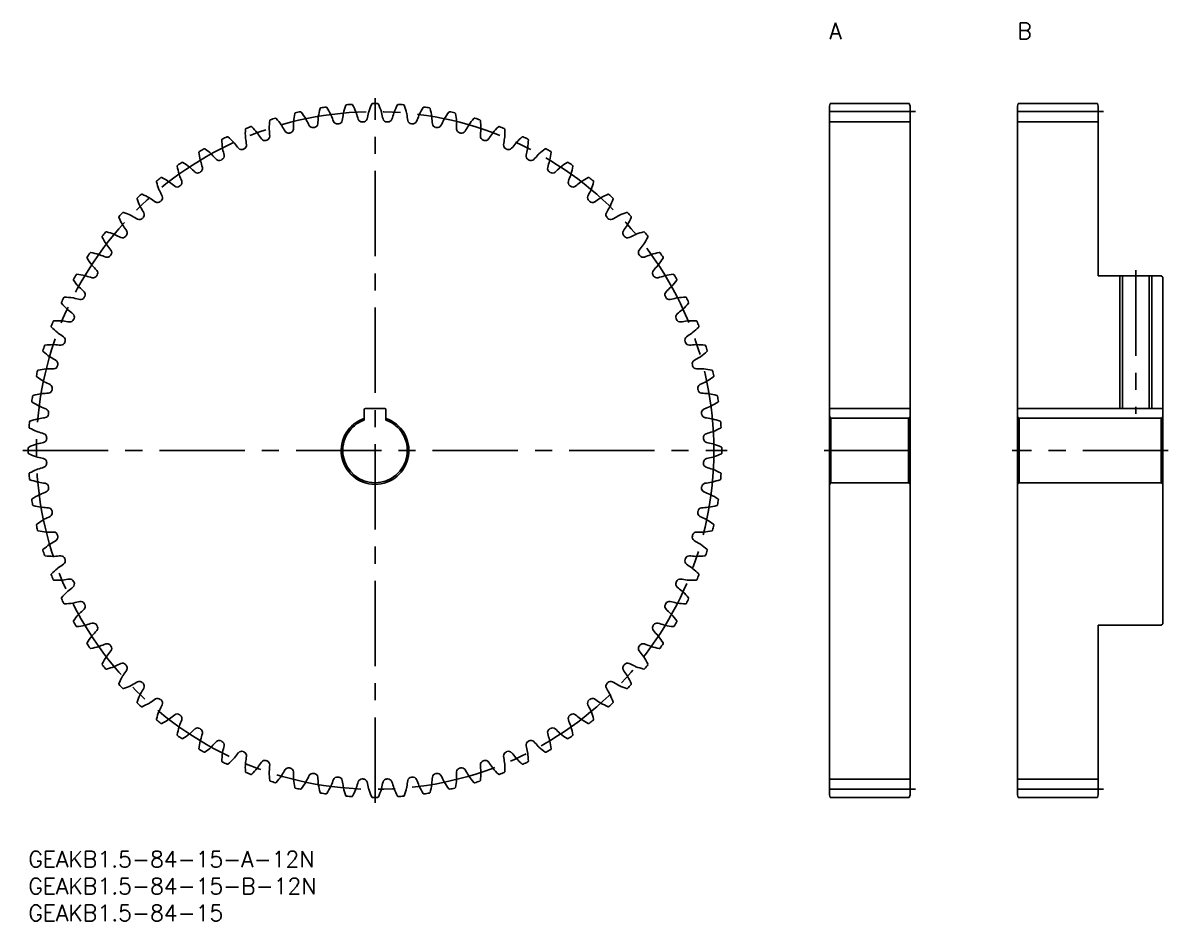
# Model space of a CAD drawing. Extents: x -1 to 212, y -13 to 154.
import ezdxf

# ---------------------------------------------------------------- set-up
doc = ezdxf.new("R2010")
doc.units = 0
doc.header["$LTSCALE"] = 0.5
doc.linetypes.add('CENTER', pattern=[50.8, 31.75, -6.35, 6.35, -6.35])
for name, color, linetype in [('MSM_CENTER', 1, 'CENTER'), ('MSM_CONTINUOUS', 7, 'CONTINUOUS'), ('MSM_NARROW', 5, 'CONTINUOUS'), ('MSM_PART_NUMBER', 7, 'CONTINUOUS')]:
    doc.layers.add(name, color=color, linetype=linetype)
doc.styles.get("Standard").update_dxf_attribs({"font": 'txt.shx', "height": 2, "bigfont": 'bigfont.shx'})

# ---------------------------------------------------------------- blocks, each defined once
blk = doc.blocks.new('*U3')
at = {"layer": 'MSM_PART_NUMBER'}
blk.add_text('GEAKB1.5-84-15-A-12N', height=3, dxfattribs=at).set_placement((0, -3))
blk = doc.blocks.new('*U4')
at = {"layer": 'MSM_PART_NUMBER'}
blk.add_text('GEAKB1.5-84-15-B-12N', height=3, dxfattribs=at).set_placement((0, -8))
blk = doc.blocks.new('*U5')
at = {"layer": 'MSM_PART_NUMBER'}
blk.add_text('GEAKB1.5-84-15', height=3, dxfattribs=at).set_placement((0, -13))
blk = doc.blocks.new('*U6')
at = {"layer": 'MSM_PART_NUMBER'}
blk.add_text('A', height=3, dxfattribs=at).set_placement((149, 151))
blk = doc.blocks.new('*U7')
at = {"layer": 'MSM_PART_NUMBER'}
blk.add_text('B', height=3, dxfattribs=at).set_placement((184, 151))

msp = doc.modelspace()

# ---------------------------------------------------------------- linework, layer by layer
at = {"layer": 'MSM_CENTER'}
for p, q in [((64.5, 9), (64.5, 140)), ((165, 137.5), (148, 137.5)), ((200, 137.5), (183, 137.5)), ((206, 108), (206, 81.3)), ((-1, 74.5), (130, 74.5)), ((148, 74.5), (165, 74.5)), ((212, 74.5), (183, 74.5)), ((165, 11.5), (148, 11.5)), ((200, 11.5), (183, 11.5))]:
    msp.add_line(p, q, dxfattribs=at)
msp.add_circle((64.5, 74.5), 63, dxfattribs=at)
at = {"layer": 'MSM_CONTINUOUS'}
for p, q in [((149, 138.5), (149.13, 139)), ((149, 10.5), (149, 138.5)), ((149.13, 139), (163.87, 139)), ((163.87, 139), (164, 138.5)), ((164, 138.5), (164, 10.5)), ((184, 138.5), (184.13, 139)), ((184, 10.5), (184, 138.5)), ((184.13, 139), (198.87, 139)), ((198.87, 139), (199, 138.5)), ((199, 138.5), (199, 107)), ((164, 135.62), (149, 135.62)), ((199, 135.62), (184, 135.62)), ((199, 107), (210.7, 107)), ((203.54, 107), (203.54, 82.3)), ((208.46, 107), (208.46, 82.3)), ((210.7, 107), (211, 106.7)), ((211, 106.7), (211, 42.3)), ((62.5, 80.16), (62.5, 82.1)), ((62.7, 82.3), (66.3, 82.3)), ((66.5, 82.1), (66.5, 80.16)), ((164, 82.3), (149, 82.3)), ((211, 82.3), (184, 82.3)), ((149.3, 80.5), (149, 80.8)), ((163.7, 80.5), (149.3, 80.5)), ((149.3, 80.5), (149.3, 68.5)), ((164, 80.8), (163.7, 80.5)), ((163.7, 80.5), (163.7, 68.5)), ((184.3, 80.5), (184, 80.8)), ((210.7, 80.5), (184.3, 80.5)), ((184.3, 80.5), (184.3, 68.5)), ((211, 80.8), (210.7, 80.5)), ((210.7, 80.5), (210.7, 68.5)), ((149.3, 68.5), (149, 68.2)), ((163.7, 68.5), (149.3, 68.5)), ((164, 68.2), (163.7, 68.5)), ((184.3, 68.5), (184, 68.2)), ((210.7, 68.5), (184.3, 68.5)), ((211, 68.2), (210.7, 68.5)), ((199, 42), (199, 10.5)), ((210.7, 42), (199, 42)), ((211, 42.3), (210.7, 42)), ((164, 13.38), (149, 13.38)), ((199, 13.38), (184, 13.38)), ((149.13, 10), (149, 10.5)), ((163.87, 10), (149.13, 10)), ((164, 10.5), (163.87, 10)), ((184.13, 10), (184, 10.5)), ((198.87, 10), (184.13, 10)), ((199, 10.5), (198.87, 10))]:
    msp.add_line(p, q, dxfattribs=at)
for centre, radius, start, end in [((78.94, 131.92), 21, 161.2125, 165.3571), ((59.2, 138.63), 0.15, 94.7271, 161.2125), ((64.5, 74.5), 64.5, 93.8443, 94.7271), ((60.19, 138.71), 0.15, 27.3591, 93.8443), ((41.67, 129.12), 21, 23.2143, 27.359), ((83.19, 130.68), 21, 156.9267, 161.0714), ((64, 138.85), 0.15, 90.4414, 156.9267), ((64.5, 74.5), 64.5, 89.5586, 90.4414), ((65, 138.85), 0.15, 23.0733, 89.5586), ((45.81, 130.68), 21, 18.9286, 23.0733), ((87.33, 129.12), 21, 152.641, 156.7857), ((68.81, 138.71), 0.15, 86.1557, 152.641), ((64.5, 74.5), 64.5, 85.2729, 86.1557), ((69.8, 138.63), 0.15, 18.7877, 85.2729), ((50.06, 131.92), 21, 14.6429, 18.7875), ((70.22, 133.43), 21, 169.7839, 173.9286), ((49.7, 137.12), 0.15, 103.2985, 169.7839), ((64.5, 74.5), 64.5, 102.4158, 103.2985), ((50.66, 137.35), 0.15, 35.9306, 102.4158), ((33.78, 125.11), 21, 31.7857, 35.9304), ((35.28, 137.29), 18.67, 353.6643, 357.3935), ((55.17, 136.39), 1.25, 169.6429, 177.4323), ((74.6, 132.83), 21, 165.4982, 169.6429), ((54.42, 138.06), 0.15, 99.0128, 165.4982), ((64.5, 74.5), 64.5, 98.13, 99.0128), ((55.4, 138.2), 0.15, 31.6448, 98.13), ((37.65, 127.26), 21, 27.5, 31.6447), ((55.17, 136.39), 1.25, 19.7106, 27.5), ((73.91, 143.11), 18.67, 199.7494, 203.4786), ((40.05, 139.3), 18.67, 349.3786, 353.1078), ((59.82, 136.91), 1.25, 165.3571, 173.1466), ((59.82, 136.91), 1.25, 15.4249, 23.2143), ((79.01, 142.22), 18.67, 195.4637, 199.1929), ((44.97, 140.94), 18.67, 345.0929, 348.8221), ((64.5, 137.08), 1.25, 161.0714, 168.8608), ((64.5, 137.08), 1.25, 11.1392, 18.9286), ((84.03, 140.94), 18.67, 191.1779, 194.9071), ((49.99, 142.22), 18.67, 340.8071, 344.5363), ((69.18, 136.91), 1.25, 156.7857, 164.5751), ((69.18, 136.91), 1.25, 6.8534, 14.6429), ((88.95, 139.3), 18.67, 186.8922, 190.6214), ((55.09, 143.11), 18.67, 336.5214, 340.2506), ((73.83, 136.39), 1.25, 152.5, 160.2894), ((91.35, 127.26), 21, 148.3553, 152.5), ((73.6, 138.2), 0.15, 81.87, 148.3553), ((64.5, 74.5), 64.5, 80.9872, 81.87), ((74.58, 138.06), 0.15, 14.5018, 80.9872), ((54.4, 132.83), 21, 10.3571, 14.5018), ((73.83, 136.39), 1.25, 2.5677, 10.3571), ((93.72, 137.29), 18.67, 182.6065, 186.3357), ((95.22, 125.11), 21, 144.0696, 148.2143), ((78.34, 137.35), 0.15, 77.5842, 144.0696), ((64.5, 74.5), 64.5, 76.7015, 77.5842), ((79.3, 137.12), 0.15, 10.2161, 76.7015), ((58.78, 133.43), 21, 6.0714, 10.2161), ((61.37, 133.62), 21, 178.3553, 182.5), ((40.53, 134.22), 0.15, 111.87, 178.3553), ((64.5, 74.5), 64.5, 110.9872, 111.87), ((41.45, 134.58), 0.15, 44.5018, 110.9872), ((26.58, 119.97), 21, 40.3571, 44.5018), ((65.8, 133.69), 21, 174.0696, 178.2143), ((46.05, 134.3), 1.25, 178.2143, 186.0037), ((45.06, 135.84), 0.15, 107.5842, 174.0696), ((64.5, 74.5), 64.5, 106.7015, 107.5842), ((46.01, 136.14), 0.15, 40.2163, 106.7015), ((30.09, 122.67), 21, 36.0714, 40.2161), ((46.05, 134.3), 1.25, 28.282, 36.0714), ((63.58, 143.75), 18.67, 208.3208, 212.05), ((48.58, 134.29), 0.75, 284.914, 357.95), ((30.67, 134.93), 18.67, 357.95, 1.6792), ((50.57, 135.52), 1.25, 173.9286, 181.718), ((50.57, 135.52), 1.25, 23.9963, 31.7857), ((68.76, 143.63), 18.67, 204.0351, 207.7643), ((52.91, 135.28), 0.75, 207.7643, 280.8003), ((64.5, 74.5), 61.12, 100.6283, 100.8003), ((53.09, 135.31), 0.75, 280.6283, 353.6643), ((57.48, 135.98), 0.75, 203.4786, 276.5145), ((64.5, 74.5), 61.12, 96.3426, 96.5145), ((57.66, 136), 0.75, 276.3426, 349.3786), ((62.09, 136.33), 0.75, 199.1929, 272.2288), ((64.5, 74.5), 61.12, 92.0569, 92.2288), ((62.28, 136.34), 0.75, 272.0569, 345.0929), ((66.72, 136.34), 0.75, 194.9071, 267.9431), ((64.5, 74.5), 61.12, 87.7712, 87.9431), ((66.91, 136.33), 0.75, 267.7711, 340.8071), ((71.34, 136), 0.75, 190.6214, 263.6575), ((64.5, 74.5), 61.12, 83.4855, 83.6574), ((71.52, 135.98), 0.75, 263.4854, 336.5214), ((75.91, 135.31), 0.75, 186.3357, 259.3717), ((64.5, 74.5), 61.12, 79.1997, 79.3717), ((76.09, 135.28), 0.75, 259.1997, 332.2357), ((60.24, 143.63), 18.67, 332.2357, 335.9649), ((78.43, 135.52), 1.25, 148.2143, 156.0037), ((78.43, 135.52), 1.25, 358.282, 6.0714), ((98.33, 134.93), 18.67, 178.3208, 182.05), ((80.42, 134.29), 0.75, 182.05, 255.086), ((65.42, 143.75), 18.67, 327.95, 331.6792), ((82.95, 134.3), 1.25, 143.9286, 151.718), ((98.91, 122.67), 21, 139.7839, 143.9286), ((82.99, 136.14), 0.15, 73.2985, 139.7839), ((64.5, 74.5), 64.5, 72.4158, 73.2985), ((83.94, 135.84), 0.15, 5.9304, 72.4158), ((63.2, 133.69), 21, 1.7857, 5.9304), ((82.95, 134.3), 1.25, 353.9963, 1.7857), ((102.42, 119.97), 21, 135.4982, 139.6429), ((87.55, 134.58), 0.15, 69.0128, 135.4982), ((64.5, 74.5), 64.5, 68.13, 69.0128), ((88.47, 134.22), 0.15, 1.6447, 68.13), ((67.63, 133.62), 21, 357.5, 1.6447), ((36.13, 132.26), 0.15, 116.1557, 182.641), ((56.96, 133.22), 21, 182.641, 186.7857), ((64.5, 74.5), 64.5, 115.2729, 116.1557), ((37.03, 132.69), 0.15, 48.7877, 115.2729), ((23.29, 117.01), 21, 44.6429, 48.7875), ((41.64, 132.76), 1.25, 182.5, 190.2894), ((22.04, 129.21), 18.67, 6.5214, 10.2506), ((41.64, 132.76), 1.25, 32.5677, 40.3571), ((58.41, 143.49), 18.67, 212.6065, 216.3357), ((43.98, 132.87), 0.75, 216.3357, 289.3717), ((64.5, 74.5), 61.12, 109.1997, 109.3717), ((44.15, 132.93), 0.75, 289.1997, 2.2357), ((26.25, 132.23), 18.67, 2.2357, 5.9649), ((48.4, 134.24), 0.75, 212.05, 285.086), ((64.5, 74.5), 61.12, 104.914, 105.086), ((64.5, 74.5), 61.12, 74.914, 75.086), ((80.6, 134.24), 0.75, 254.914, 327.95), ((102.75, 132.23), 18.67, 174.0351, 177.7643), ((84.85, 132.93), 0.75, 177.7643, 250.8003), ((64.5, 74.5), 61.12, 70.6283, 70.8003), ((85.02, 132.87), 0.75, 250.6283, 323.6643), ((70.59, 143.49), 18.67, 323.6643, 327.3935), ((87.36, 132.76), 1.25, 139.6429, 147.4323), ((106.96, 129.21), 18.67, 169.7494, 173.4786), ((87.36, 132.76), 1.25, 349.7106, 357.5), ((105.71, 117.01), 21, 131.2125, 135.3571), ((91.97, 132.69), 0.15, 64.7271, 131.2125), ((64.5, 74.5), 64.5, 63.8443, 64.7271), ((72.04, 133.22), 21, 353.2143, 357.359), ((92.87, 132.26), 0.15, 357.359, 63.8443), ((31.9, 129.98), 0.15, 120.4414, 186.9267), ((52.59, 132.49), 21, 186.9267, 191.0714), ((64.5, 74.5), 64.5, 119.5586, 120.4414), ((32.76, 130.47), 0.15, 53.0734, 119.5586), ((20.23, 113.81), 21, 48.9286, 53.0733), ((37.35, 130.89), 1.25, 186.7857, 194.5751), ((18.07, 125.89), 18.67, 10.8071, 14.5363), ((37.35, 130.89), 1.25, 36.8534, 44.6429), ((53.27, 142.84), 18.67, 216.8922, 220.6214), ((39.67, 131.18), 0.75, 220.6214, 293.6574), ((64.5, 74.5), 61.12, 113.4855, 113.6574), ((39.84, 131.25), 0.75, 293.4854, 6.5214), ((89.16, 131.25), 0.75, 173.4786, 246.5145), ((64.5, 74.5), 61.12, 66.3426, 66.5145), ((89.33, 131.18), 0.75, 246.3426, 319.3786), ((75.73, 142.84), 18.67, 319.3786, 323.1078), ((91.65, 130.89), 1.25, 135.3571, 143.1466), ((110.93, 125.89), 18.67, 165.4637, 169.1929), ((91.65, 130.89), 1.25, 345.4249, 353.2143), ((108.77, 113.81), 21, 126.9267, 131.0714), ((96.24, 130.47), 0.15, 60.4414, 126.9267), ((64.5, 74.5), 64.5, 59.5586, 60.4414), ((76.41, 132.49), 21, 348.9286, 353.0733), ((97.1, 129.98), 0.15, 353.0733, 59.5586), ((64.5, 74.5), 64.5, 123.8443, 124.7271), ((28.66, 127.95), 0.15, 57.359, 123.8443), ((17.42, 110.39), 21, 53.2143, 57.359), ((33.21, 128.7), 1.25, 191.0714, 198.8608), ((14.36, 122.28), 18.67, 15.0929, 18.8221), ((33.21, 128.7), 1.25, 41.1392, 48.9286), ((48.2, 141.81), 18.67, 221.1779, 224.9071), ((35.51, 129.16), 0.75, 224.9071, 297.9431), ((64.5, 74.5), 61.12, 117.7712, 117.9431), ((35.67, 129.25), 0.75, 297.7712, 10.8071), ((93.33, 129.25), 0.75, 169.1929, 242.2288), ((64.5, 74.5), 61.12, 62.0569, 62.2288), ((93.49, 129.16), 0.75, 242.0569, 315.0929), ((80.8, 141.81), 18.67, 315.0929, 318.8221), ((95.79, 128.7), 1.25, 131.0714, 138.8608), ((114.64, 122.28), 18.67, 161.1779, 164.9071), ((95.79, 128.7), 1.25, 341.1392, 348.9286), ((111.58, 110.39), 21, 122.641, 126.7857), ((100.34, 127.95), 0.15, 56.1557, 122.641), ((64.5, 74.5), 64.5, 55.2729, 56.1557), ((27.84, 127.39), 0.15, 124.7271, 191.2125), ((48.29, 131.44), 21, 191.2125, 195.3571), ((29.24, 126.21), 1.25, 195.3571, 203.1466), ((10.93, 118.39), 18.67, 19.3786, 23.1078), ((29.24, 126.21), 1.25, 45.4249, 53.2143), ((43.21, 140.4), 18.67, 225.4637, 229.1929), ((31.5, 126.84), 0.75, 229.1929, 302.2288), ((64.5, 74.5), 61.12, 122.0569, 122.2288), ((31.66, 126.94), 0.75, 302.0569, 15.0929), ((97.34, 126.94), 0.75, 164.9071, 237.9431), ((64.5, 74.5), 61.12, 57.7712, 57.9431), ((97.5, 126.84), 0.75, 237.7711, 310.8071), ((85.79, 140.4), 18.67, 310.8071, 314.5363), ((99.76, 126.21), 1.25, 126.7857, 134.5751), ((118.07, 118.39), 18.67, 156.8922, 160.6214), ((99.76, 126.21), 1.25, 336.8534, 344.6429), ((80.71, 131.44), 21, 344.6429, 348.7875), ((101.16, 127.39), 0.15, 348.7877, 55.2729), ((23.99, 124.5), 0.15, 129.0128, 195.4982), ((44.08, 130.07), 21, 195.4982, 199.6429), ((64.5, 74.5), 64.5, 128.13, 129.0128), ((24.77, 125.12), 0.15, 61.6447, 128.13), ((14.86, 106.77), 21, 57.5, 61.6447), ((25.48, 123.43), 1.25, 49.7106, 57.5), ((38.35, 138.63), 18.67, 229.7494, 233.4786), ((27.68, 124.23), 0.75, 233.4786, 306.5145), ((64.5, 74.5), 61.12, 126.3426, 126.5145), ((27.83, 124.34), 0.75, 306.3426, 19.3786), ((101.17, 124.34), 0.75, 160.6214, 233.6575), ((64.5, 74.5), 61.12, 53.4855, 53.6574), ((101.32, 124.23), 0.75, 233.4854, 306.5214), ((90.65, 138.63), 18.67, 306.5214, 310.2506), ((103.52, 123.43), 1.25, 122.5, 130.2894), ((114.14, 106.77), 21, 118.3553, 122.5), ((104.23, 125.12), 0.15, 51.87, 118.3553), ((64.5, 74.5), 64.5, 50.9872, 51.87), ((84.92, 130.07), 21, 340.3571, 344.5018), ((105.01, 124.5), 0.15, 344.5018, 50.9872), ((20.37, 121.33), 0.15, 133.2985, 199.7839), ((64.5, 74.5), 64.5, 132.4158, 133.2985), ((21.1, 122.01), 0.15, 65.9304, 132.4158), ((12.59, 102.97), 21, 61.7857, 65.9304), ((21.93, 120.38), 1.25, 53.9963, 61.7857), ((25.48, 123.43), 1.25, 199.6429, 207.4323), ((7.8, 114.27), 18.67, 23.6643, 27.3935), ((24.21, 121.46), 0.75, 310.6283, 23.6643), ((104.79, 121.46), 0.75, 156.3357, 229.3717), ((121.2, 114.27), 18.67, 152.6065, 156.3357), ((103.52, 123.43), 1.25, 332.5677, 340.3571), ((107.07, 120.38), 1.25, 118.2143, 126.0037), ((116.41, 102.97), 21, 114.0696, 118.2143), ((107.9, 122.01), 0.15, 47.5842, 114.0696), ((64.5, 74.5), 64.5, 46.7015, 47.5842), ((108.63, 121.33), 0.15, 340.2163, 46.7015), ((39.99, 128.39), 21, 199.7839, 203.9286), ((21.93, 120.38), 1.25, 203.9286, 211.718), ((4.99, 109.92), 18.67, 27.95, 31.6792), ((33.63, 136.49), 18.67, 234.0351, 237.7643), ((24.07, 121.34), 0.75, 237.7643, 310.8003), ((64.5, 74.5), 61.12, 130.6283, 130.8003), ((64.5, 74.5), 61.12, 49.1997, 49.3717), ((104.93, 121.34), 0.75, 229.1997, 302.2357), ((95.37, 136.49), 18.67, 302.2357, 305.9649), ((124.01, 109.92), 18.67, 148.3208, 152.05), ((107.07, 120.38), 1.25, 328.282, 336.0714), ((89.01, 128.39), 21, 336.0714, 340.2161), ((16.99, 117.9), 0.15, 137.5842, 204.0696), ((36.03, 126.41), 21, 204.0696, 208.2143), ((64.5, 74.5), 64.5, 136.7015, 137.5842), ((17.67, 118.63), 0.15, 70.2161, 136.7015), ((10.61, 99.01), 21, 66.0714, 70.2161), ((18.62, 117.07), 1.25, 58.282, 66.0714), ((29.08, 134.01), 18.67, 238.3208, 242.05), ((20.68, 118.19), 0.75, 242.05, 315.086), ((64.5, 74.5), 61.12, 134.914, 135.086), ((20.81, 118.32), 0.75, 314.9141, 27.95), ((108.19, 118.32), 0.75, 152.05, 225.086), ((64.5, 74.5), 61.12, 44.914, 45.086), ((108.32, 118.19), 0.75, 224.914, 297.95), ((99.92, 134.01), 18.67, 297.95, 301.6792), ((110.38, 117.07), 1.25, 113.9286, 121.718), ((118.39, 99.01), 21, 109.7839, 113.9286), ((111.33, 118.63), 0.15, 43.2985, 109.7839), ((64.5, 74.5), 64.5, 42.4158, 43.2985), ((92.97, 126.41), 21, 331.7857, 335.9304), ((112.01, 117.9), 0.15, 335.9304, 42.4158), ((64.5, 74.5), 64.5, 140.9872, 141.87), ((14.5, 115.01), 0.15, 74.5018, 140.9872), ((8.93, 94.92), 21, 70.3571, 74.5018), ((18.62, 117.07), 1.25, 208.2143, 216.0037), ((2.51, 105.37), 18.67, 32.2357, 35.9649), ((17.66, 114.93), 0.75, 319.1998, 32.2357), ((111.34, 114.93), 0.75, 147.7643, 220.8003), ((126.49, 105.37), 18.67, 144.0351, 147.7643), ((110.38, 117.07), 1.25, 323.9963, 331.7857), ((120.07, 94.92), 21, 105.4982, 109.6429), ((114.5, 115.01), 0.15, 39.0128, 105.4982), ((64.5, 74.5), 64.5, 38.13, 39.0128), ((13.88, 114.23), 0.15, 141.87, 208.3553), ((32.23, 124.14), 21, 208.3553, 212.5), ((15.57, 113.52), 1.25, 62.5677, 70.3571), ((24.73, 131.2), 18.67, 242.6065, 246.3357), ((17.54, 114.79), 0.75, 246.3357, 319.3717), ((64.5, 74.5), 61.12, 139.1997, 139.3717), ((64.5, 74.5), 61.12, 40.6283, 40.8003), ((111.46, 114.79), 0.75, 220.6283, 293.6643), ((104.27, 131.2), 18.67, 293.6643, 297.3935), ((113.43, 113.52), 1.25, 109.6429, 117.4323), ((96.77, 124.14), 21, 327.5, 331.6447), ((115.12, 114.23), 0.15, 331.6447, 38.13), ((64.5, 74.5), 64.5, 145.2729, 146.1557), ((11.61, 111.16), 0.15, 78.7875, 145.2729), ((7.56, 90.71), 21, 74.6429, 78.7875), ((12.79, 109.76), 1.25, 66.8534, 74.6429), ((20.61, 128.07), 18.67, 246.8922, 250.6214), ((15.57, 113.52), 1.25, 212.5, 220.2894), ((0.37, 100.65), 18.67, 36.5214, 40.2506), ((64.5, 74.5), 61.12, 143.4855, 143.6574), ((14.77, 111.32), 0.75, 323.4855, 36.5214), ((114.23, 111.32), 0.75, 143.4786, 216.5146), ((128.63, 100.65), 18.67, 139.7494, 143.4786), ((64.5, 74.5), 61.12, 36.3426, 36.5145), ((113.43, 113.52), 1.25, 319.7106, 327.5), ((108.39, 128.07), 18.67, 289.3786, 293.1078), ((116.21, 109.76), 1.25, 105.3571, 113.1466), ((121.44, 90.71), 21, 101.2125, 105.3571), ((117.39, 111.16), 0.15, 34.7271, 101.2125), ((64.5, 74.5), 64.5, 33.8443, 34.7271), ((11.05, 110.34), 0.15, 146.1557, 212.641), ((28.61, 121.58), 21, 212.641, 216.7857), ((12.79, 109.76), 1.25, 216.7857, 224.5751), ((-1.4, 95.79), 18.67, 40.8071, 44.5363), ((14.66, 111.17), 0.75, 250.6214, 323.6574), ((114.34, 111.17), 0.75, 216.3426, 289.3786), ((130.4, 95.79), 18.67, 135.4637, 139.1929), ((116.21, 109.76), 1.25, 315.4249, 323.2143), ((100.39, 121.58), 21, 323.2143, 327.359), ((117.95, 110.34), 0.15, 327.3591, 33.8443), ((64.5, 74.5), 64.5, 149.5586, 150.4414), ((9.02, 107.1), 0.15, 83.0733, 149.5586), ((6.51, 86.41), 21, 78.9286, 83.0733), ((10.3, 105.79), 1.25, 71.1392, 78.9286), ((16.72, 124.64), 18.67, 251.1779, 254.9071), ((12.06, 107.34), 0.75, 254.9071, 327.9431), ((64.5, 74.5), 61.12, 147.7712, 147.9431), ((12.16, 107.5), 0.75, 327.7712, 40.8071), ((116.84, 107.5), 0.75, 139.1929, 212.2288), ((64.5, 74.5), 61.12, 32.0569, 32.2288), ((116.94, 107.34), 0.75, 212.0569, 285.0929), ((112.28, 124.64), 18.67, 285.0929, 288.8221), ((118.7, 105.79), 1.25, 101.0714, 108.8608), ((122.49, 86.41), 21, 96.9267, 101.0714), ((119.98, 107.1), 0.15, 30.4414, 96.9267), ((64.5, 74.5), 64.5, 29.5586, 30.4414), ((8.53, 106.24), 0.15, 150.4414, 216.9267), ((25.19, 118.77), 21, 216.9267, 221.0714), ((10.3, 105.79), 1.25, 221.0714, 228.8608), ((-2.81, 90.8), 18.67, 45.0929, 48.8221), ((131.81, 90.8), 18.67, 131.1779, 134.9071), ((118.7, 105.79), 1.25, 311.1392, 318.9286), ((103.81, 118.77), 21, 318.9286, 323.0733), ((120.47, 106.24), 0.15, 323.0733, 29.5586), ((64.5, 74.5), 64.5, 153.8443, 154.7271), ((6.74, 102.87), 0.15, 87.359, 153.8443), ((5.78, 82.04), 21, 83.2143, 87.359), ((8.11, 101.65), 1.25, 75.4249, 83.2143), ((13.11, 120.93), 18.67, 255.4637, 259.1929), ((9.75, 103.33), 0.75, 259.1929, 332.2288), ((9.84, 103.49), 0.75, 332.0569, 45.0929), ((64.5, 74.5), 61.12, 152.0569, 152.2288), ((119.16, 103.49), 0.75, 134.9071, 207.9432), ((64.5, 74.5), 61.12, 27.7712, 27.9431), ((119.25, 103.33), 0.75, 207.7711, 280.8071), ((115.89, 120.93), 18.67, 280.8071, 284.5363), ((120.89, 101.65), 1.25, 96.7857, 104.5751), ((123.22, 82.04), 21, 92.641, 96.7857), ((122.26, 102.87), 0.15, 26.1557, 92.641), ((64.5, 74.5), 64.5, 25.2729, 26.1557), ((6.31, 101.97), 0.15, 154.7271, 221.2125), ((21.99, 115.71), 21, 221.2125, 225.3571), ((8.11, 101.65), 1.25, 225.3571, 233.1466), ((-3.84, 85.73), 18.67, 49.3786, 53.1078), ((132.84, 85.73), 18.67, 126.8922, 130.6214), ((120.89, 101.65), 1.25, 306.8534, 314.6429), ((107.01, 115.71), 21, 314.6429, 318.7875), ((122.69, 101.97), 0.15, 318.7875, 25.2729), ((64.5, 74.5), 64.5, 158.13, 159.0128), ((4.78, 98.47), 0.15, 91.6447, 158.13), ((5.38, 77.63), 21, 87.5, 91.6447), ((6.24, 97.36), 1.25, 79.7106, 87.5), ((9.79, 116.96), 18.67, 259.7494, 263.4786), ((7.75, 99.16), 0.75, 263.4786, 336.5145), ((7.82, 99.33), 0.75, 336.3426, 49.3786), ((64.5, 74.5), 61.12, 156.3426, 156.5145), ((121.18, 99.33), 0.75, 130.6214, 203.6575), ((64.5, 74.5), 61.12, 23.4855, 23.6574), ((121.25, 99.16), 0.75, 203.4854, 276.5214), ((119.21, 116.96), 18.67, 276.5214, 280.2506), ((122.76, 97.36), 1.25, 92.5, 100.2894), ((123.62, 77.63), 21, 88.3553, 92.5), ((124.22, 98.47), 0.15, 21.87, 88.3553), ((64.5, 74.5), 64.5, 20.9872, 21.87), ((4.42, 97.55), 0.15, 159.0128, 225.4982), ((19.03, 112.42), 21, 225.4982, 229.6429), ((6.24, 97.36), 1.25, 229.6428, 237.4323), ((-4.49, 80.59), 18.67, 53.6643, 57.3935), ((133.49, 80.59), 18.67, 122.6065, 126.3357), ((122.76, 97.36), 1.25, 302.5677, 310.3571), ((109.97, 112.42), 21, 310.3571, 314.5018), ((124.58, 97.55), 0.15, 314.5018, 20.9872), ((64.5, 74.5), 64.5, 162.4158, 163.2985), ((3.16, 93.94), 0.15, 95.9304, 162.4158), ((5.31, 73.2), 21, 91.7857, 95.9304), ((4.7, 92.95), 1.25, 83.9963, 91.7857), ((6.77, 112.75), 18.67, 264.0351, 267.7643), ((6.07, 94.85), 0.75, 267.7643, 340.8003), ((6.13, 95.02), 0.75, 340.6283, 53.6643), ((64.5, 74.5), 61.12, 160.6283, 160.8003), ((122.87, 95.02), 0.75, 126.3357, 199.3718), ((64.5, 74.5), 61.12, 19.1997, 19.3717), ((122.93, 94.85), 0.75, 199.1997, 272.2357), ((122.23, 112.75), 18.67, 272.2357, 275.9649), ((124.3, 92.95), 1.25, 88.2143, 96.0037), ((123.69, 73.2), 21, 84.0696, 88.2143), ((125.84, 93.94), 0.15, 17.5842, 84.0696), ((64.5, 74.5), 64.5, 16.7015, 17.5842), ((2.86, 92.99), 0.15, 163.2985, 229.7839), ((16.33, 108.91), 21, 229.7839, 233.9286), ((4.7, 92.95), 1.25, 233.9286, 241.718), ((-4.75, 75.42), 18.67, 57.95, 61.6792), ((133.75, 75.42), 18.67, 118.3208, 122.05), ((124.3, 92.95), 1.25, 298.282, 306.0714), ((112.67, 108.91), 21, 306.0714, 310.2161), ((126.14, 92.99), 0.15, 310.2163, 16.7015), ((5.57, 68.78), 21, 96.0714, 100.2161), ((3.48, 88.43), 1.25, 88.282, 96.0714), ((4.07, 108.33), 18.67, 268.3208, 272.05), ((4.71, 90.42), 0.75, 272.05, 345.086), ((4.76, 90.6), 0.75, 344.914, 57.95), ((64.5, 74.5), 61.12, 164.914, 165.086), ((124.24, 90.6), 0.75, 122.05, 195.086), ((64.5, 74.5), 61.12, 14.914, 15.086), ((124.29, 90.42), 0.75, 194.914, 267.95), ((124.93, 108.33), 18.67, 267.95, 271.6792), ((125.52, 88.43), 1.25, 83.9286, 91.718), ((123.43, 68.78), 21, 79.7839, 83.9286), ((1.65, 88.34), 0.15, 167.5842, 234.0696), ((64.5, 74.5), 64.5, 166.7015, 167.5842), ((13.89, 105.22), 21, 234.0696, 238.2143), ((1.88, 89.3), 0.15, 100.2161, 166.7015), ((3.48, 88.43), 1.25, 238.2143, 246.0037), ((125.52, 88.43), 1.25, 293.9963, 301.7857), ((115.11, 105.22), 21, 301.7857, 305.9304), ((127.12, 89.3), 0.15, 13.2985, 79.7839), ((64.5, 74.5), 64.5, 12.4158, 13.2985), ((127.35, 88.34), 0.15, 305.9306, 12.4158), ((-4.63, 70.24), 18.67, 62.2357, 65.9649), ((3.69, 85.91), 0.75, 276.3357, 349.3717), ((3.72, 86.09), 0.75, 349.1997, 62.2357), ((64.5, 74.5), 61.12, 169.1997, 169.3717), ((125.28, 86.09), 0.75, 117.7643, 190.8003), ((64.5, 74.5), 61.12, 10.6283, 10.8003), ((125.31, 85.91), 0.75, 190.6283, 263.6643), ((133.63, 70.24), 18.67, 114.0351, 117.7643), ((64.5, 74.5), 64.5, 170.9872, 171.87), ((0.8, 83.6), 0.15, 171.87, 238.3553), ((11.74, 101.35), 21, 238.3553, 242.5), ((0.94, 84.58), 0.15, 104.502, 170.9872), ((6.17, 64.4), 21, 100.3571, 104.5018), ((2.61, 83.83), 1.25, 92.5677, 100.3571), ((1.71, 103.72), 18.67, 272.6065, 276.3357), ((127.29, 103.72), 18.67, 263.6643, 267.3935), ((126.39, 83.83), 1.25, 79.6429, 87.4323), ((122.83, 64.4), 21, 75.4982, 79.6429), ((117.26, 101.35), 21, 297.5, 301.6447), ((128.06, 84.58), 0.15, 9.0128, 75.4982), ((64.5, 74.5), 64.5, 8.13, 9.0128), ((128.2, 83.6), 0.15, 301.6447, 8.13), ((2.61, 83.83), 1.25, 242.5, 250.2894), ((-4.11, 65.09), 18.67, 66.5214, 70.2506), ((3, 81.34), 0.75, 280.6214, 353.6574), ((3.02, 81.52), 0.75, 353.4854, 66.5214), ((64.5, 74.5), 61.12, 173.4855, 173.6574), ((62.7, 82.1), 0.2, 90, 180), ((66.3, 82.1), 0.2, 0, 90), ((125.98, 81.52), 0.75, 113.4786, 186.5146), ((64.5, 74.5), 61.12, 6.3426, 6.5145), ((126, 81.34), 0.75, 186.3426, 259.3786), ((133.11, 65.09), 18.67, 109.7494, 113.4786), ((126.39, 83.83), 1.25, 289.7106, 297.5), ((0.29, 78.81), 0.15, 176.1557, 242.641), ((64.5, 74.5), 64.5, 175.2729, 176.1557), ((0.37, 79.8), 0.15, 108.7875, 175.2729), ((7.08, 60.06), 21, 104.6429, 108.7875), ((2.09, 79.18), 1.25, 96.8534, 104.6429), ((-0.3, 98.95), 18.67, 276.8922, 280.6214), ((64.5, 74.5), 6.3, 108.5094, 71.4906), ((64.5, 74.5), 6, 109.4712, 70.5288), ((129.3, 98.95), 18.67, 259.3786, 263.1078), ((126.91, 79.18), 1.25, 75.3571, 83.1466), ((121.92, 60.06), 21, 71.2125, 75.3571), ((128.63, 79.8), 0.15, 4.7271, 71.2125), ((128.71, 78.81), 0.15, 297.359, 3.8443), ((64.5, 74.5), 64.5, 3.8443, 4.7271), ((9.88, 97.33), 21, 242.641, 246.7857), ((2.09, 79.18), 1.25, 246.7857, 254.5751), ((-3.22, 59.99), 18.67, 70.8071, 74.5363), ((2.66, 76.72), 0.75, 284.9071, 357.9431), ((2.67, 76.91), 0.75, 357.7712, 70.8071), ((64.5, 74.5), 61.12, 177.7712, 177.9431), ((126.33, 76.91), 0.75, 109.1929, 182.2289), ((64.5, 74.5), 61.12, 2.0569, 2.2288), ((126.34, 76.72), 0.75, 182.0569, 255.0929), ((132.22, 59.99), 18.67, 105.4637, 109.1929), ((126.91, 79.18), 1.25, 285.4249, 293.2143), ((119.12, 97.33), 21, 293.2143, 297.359), ((0.15, 75), 0.15, 113.0733, 179.5586), ((64.5, 74.5), 64.5, 179.5586, 180.4414), ((8.32, 55.81), 21, 108.9286, 113.0733), ((1.92, 74.5), 1.25, 101.1392, 108.9286), ((-1.94, 94.03), 18.67, 281.1779, 284.9071), ((130.94, 94.03), 18.67, 255.0929, 258.8221), ((127.08, 74.5), 1.25, 71.0714, 78.8608), ((120.68, 55.81), 21, 66.9267, 71.0714), ((128.85, 75), 0.15, 0.4414, 66.9267), ((64.5, 74.5), 64.5, 359.5586, 0.4414), ((0.15, 74), 0.15, 180.4414, 246.9267), ((8.32, 93.19), 21, 246.9267, 251.0714), ((1.92, 74.5), 1.25, 251.0714, 258.8608), ((-1.94, 54.97), 18.67, 75.0929, 78.8221), ((2.66, 72.28), 0.75, 2.0569, 75.0929), ((126.34, 72.28), 0.75, 104.9071, 177.9432), ((130.94, 54.97), 18.67, 101.1779, 104.9071), ((127.08, 74.5), 1.25, 281.1392, 288.9286), ((120.68, 93.19), 21, 288.9286, 293.0733), ((128.85, 74), 0.15, 293.0733, 359.5586), ((0.29, 70.19), 0.15, 117.359, 183.8443), ((9.88, 51.67), 21, 113.2143, 117.359), ((2.09, 69.82), 1.25, 105.4249, 113.2143), ((-3.22, 89.01), 18.67, 285.4637, 289.1929), ((2.67, 72.09), 0.75, 289.1929, 2.2288), ((64.5, 74.5), 61.12, 182.0569, 182.2288), ((64.5, 74.5), 61.12, 357.7712, 357.9431), ((126.33, 72.09), 0.75, 177.7712, 250.8071), ((132.22, 89.01), 18.67, 250.8071, 254.5363), ((126.91, 69.82), 1.25, 66.7857, 74.5751), ((119.12, 51.67), 21, 62.641, 66.7857), ((128.71, 70.19), 0.15, 356.1557, 62.641), ((64.5, 74.5), 64.5, 183.8443, 184.7271), ((0.37, 69.2), 0.15, 184.7271, 251.2125), ((7.08, 88.94), 21, 251.2125, 255.3571), ((2.09, 69.82), 1.25, 255.3571, 263.1466), ((-0.3, 50.05), 18.67, 79.3786, 83.1078), ((3, 67.66), 0.75, 6.3426, 79.3786), ((126, 67.66), 0.75, 100.6214, 173.6575), ((129.3, 50.05), 18.67, 96.8922, 100.6214), ((126.91, 69.82), 1.25, 276.8534, 284.6429), ((121.92, 88.94), 21, 284.6429, 288.7875), ((128.63, 69.2), 0.15, 288.7875, 355.2729), ((64.5, 74.5), 64.5, 355.2729, 356.1557), ((11.74, 47.65), 21, 117.5, 121.6447), ((2.61, 65.17), 1.25, 109.7106, 117.5), ((-4.11, 83.91), 18.67, 289.7494, 293.4786), ((3.02, 67.48), 0.75, 293.4786, 6.5145), ((64.5, 74.5), 61.12, 186.3426, 186.5145), ((64.5, 74.5), 61.12, 353.4855, 353.6574), ((125.98, 67.48), 0.75, 173.4854, 246.5214), ((133.11, 83.91), 18.67, 246.5214, 250.2506), ((126.39, 65.17), 1.25, 62.5, 70.2894), ((117.26, 47.65), 21, 58.3553, 62.5), ((0.8, 65.4), 0.15, 121.6447, 188.13), ((64.5, 74.5), 64.5, 188.13, 189.0128), ((0.94, 64.42), 0.15, 189.0128, 255.4982), ((6.17, 84.6), 21, 255.4982, 259.6429), ((2.61, 65.17), 1.25, 259.6428, 267.4323), ((1.71, 45.28), 18.67, 83.6643, 87.3935), ((127.29, 45.28), 18.67, 92.6065, 96.3357), ((126.39, 65.17), 1.25, 272.5677, 280.3571), ((122.83, 84.6), 21, 280.3571, 284.5018), ((128.06, 64.42), 0.15, 284.502, 350.9872), ((64.5, 74.5), 64.5, 350.9872, 351.87), ((128.2, 65.4), 0.15, 351.87, 58.3553), ((-4.63, 78.76), 18.67, 294.0351, 297.7643), ((3.69, 63.09), 0.75, 10.6283, 83.6643), ((3.72, 62.91), 0.75, 297.7643, 10.8003), ((64.5, 74.5), 61.12, 190.6283, 190.8003), ((125.28, 62.91), 0.75, 169.1997, 242.2357), ((64.5, 74.5), 61.12, 349.1997, 349.3717), ((125.31, 63.09), 0.75, 96.3357, 169.3718), ((133.63, 78.76), 18.67, 242.2357, 245.9649), ((1.65, 60.66), 0.15, 125.9304, 192.4158), ((64.5, 74.5), 64.5, 192.4158, 193.2985), ((13.89, 43.78), 21, 121.7857, 125.9304), ((1.88, 59.7), 0.15, 193.2985, 259.7839), ((3.48, 60.57), 1.25, 113.9963, 121.7857), ((125.52, 60.57), 1.25, 58.2143, 66.0037), ((115.11, 43.78), 21, 54.0696, 58.2143), ((127.12, 59.7), 0.15, 280.2161, 346.7015), ((64.5, 74.5), 64.5, 346.7015, 347.5842), ((127.35, 60.66), 0.15, 347.5842, 54.0696), ((5.57, 80.22), 21, 259.7839, 263.9286), ((3.48, 60.57), 1.25, 263.9286, 271.718), ((4.07, 40.67), 18.67, 87.95, 91.6792), ((-4.75, 73.58), 18.67, 298.3208, 302.05), ((4.71, 58.58), 0.75, 14.9141, 87.95), ((4.76, 58.4), 0.75, 302.05, 15.086), ((64.5, 74.5), 61.12, 194.914, 195.086), ((124.24, 58.4), 0.75, 164.914, 237.95), ((64.5, 74.5), 61.12, 344.914, 345.086), ((124.29, 58.58), 0.75, 92.05, 165.086), ((133.75, 73.58), 18.67, 237.95, 241.6792), ((124.93, 40.67), 18.67, 88.3208, 92.05), ((125.52, 60.57), 1.25, 268.282, 276.0714), ((123.43, 80.22), 21, 276.0714, 280.2161), ((2.86, 56.01), 0.15, 130.2163, 196.7015), ((64.5, 74.5), 64.5, 196.7015, 197.5842), ((16.33, 40.09), 21, 126.0714, 130.2161), ((4.7, 56.05), 1.25, 118.282, 126.0714), ((124.3, 56.05), 1.25, 53.9286, 61.718), ((112.67, 40.09), 21, 49.7839, 53.9286), ((64.5, 74.5), 64.5, 342.4158, 343.2985), ((126.14, 56.01), 0.15, 343.2985, 49.7839), ((3.16, 55.06), 0.15, 197.5842, 264.0696), ((5.31, 75.8), 21, 264.0696, 268.2143), ((4.7, 56.05), 1.25, 268.2143, 276.0037), ((6.77, 36.25), 18.67, 92.2357, 95.9649), ((-4.49, 68.41), 18.67, 302.6065, 306.3357), ((6.07, 54.15), 0.75, 19.1997, 92.2357), ((6.13, 53.98), 0.75, 306.3357, 19.3717), ((64.5, 74.5), 61.12, 199.1997, 199.3717), ((122.87, 53.98), 0.75, 160.6283, 233.6643), ((64.5, 74.5), 61.12, 340.6283, 340.8003), ((122.93, 54.15), 0.75, 87.7643, 160.8003), ((133.49, 68.41), 18.67, 233.6643, 237.3935), ((122.23, 36.25), 18.67, 84.0351, 87.7643), ((124.3, 56.05), 1.25, 263.9963, 271.7857), ((123.69, 75.8), 21, 271.7857, 275.9304), ((125.84, 55.06), 0.15, 275.9306, 342.4158), ((4.42, 51.45), 0.15, 134.5018, 200.9872), ((64.5, 74.5), 64.5, 200.9872, 201.87), ((19.03, 36.58), 21, 130.3571, 134.5018), ((6.24, 51.64), 1.25, 122.5677, 130.3571), ((122.76, 51.64), 1.25, 49.6429, 57.4323), ((109.97, 36.58), 21, 45.4982, 49.6429), ((64.5, 74.5), 64.5, 338.13, 339.0128), ((124.58, 51.45), 0.15, 339.0128, 45.4982), ((4.78, 50.53), 0.15, 201.87, 268.3553), ((5.38, 71.37), 21, 268.3553, 272.5), ((6.24, 51.64), 1.25, 272.5, 280.2894), ((9.79, 32.04), 18.67, 96.5214, 100.2506), ((-3.84, 63.27), 18.67, 306.8922, 310.6214), ((7.75, 49.84), 0.75, 23.4854, 96.5214), ((7.82, 49.67), 0.75, 310.6214, 23.6574), ((64.5, 74.5), 61.12, 203.4855, 203.6574), ((121.18, 49.67), 0.75, 156.3426, 229.3786), ((64.5, 74.5), 61.12, 336.3426, 336.5145), ((121.25, 49.84), 0.75, 83.4786, 156.5146), ((132.84, 63.27), 18.67, 229.3786, 233.1078), ((119.21, 32.04), 18.67, 79.7494, 83.4786), ((122.76, 51.64), 1.25, 259.7106, 267.5), ((123.62, 71.37), 21, 267.5, 271.6447), ((124.22, 50.53), 0.15, 271.6447, 338.13), ((6.31, 47.03), 0.15, 138.7875, 205.2729), ((64.5, 74.5), 64.5, 205.2729, 206.1557), ((21.99, 33.29), 21, 134.6429, 138.7875), ((8.11, 47.35), 1.25, 126.8534, 134.6429), ((120.89, 47.35), 1.25, 45.3571, 53.1466), ((107.01, 33.29), 21, 41.2125, 45.3571), ((64.5, 74.5), 64.5, 333.8443, 334.7271), ((122.69, 47.03), 0.15, 334.7271, 41.2125), ((6.74, 46.13), 0.15, 206.1557, 272.641), ((5.78, 66.96), 21, 272.641, 276.7857), ((8.11, 47.35), 1.25, 276.7857, 284.5751), ((13.11, 28.07), 18.67, 100.8071, 104.5363), ((-2.81, 58.2), 18.67, 311.1779, 314.9071), ((9.75, 45.67), 0.75, 27.7712, 100.8071), ((9.84, 45.51), 0.75, 314.9071, 27.9431), ((64.5, 74.5), 61.12, 207.7712, 207.9431), ((119.16, 45.51), 0.75, 152.0569, 225.0929), ((64.5, 74.5), 61.12, 332.0569, 332.2288), ((119.25, 45.67), 0.75, 79.1929, 152.2289), ((131.81, 58.2), 18.67, 225.0929, 228.8221), ((115.89, 28.07), 18.67, 75.4637, 79.1929), ((120.89, 47.35), 1.25, 255.4249, 263.2143), ((123.22, 66.96), 21, 263.2143, 267.359), ((122.26, 46.13), 0.15, 267.359, 333.8443), ((8.53, 42.76), 0.15, 143.0733, 209.5586), ((64.5, 74.5), 64.5, 209.5586, 210.4414), ((25.19, 30.23), 21, 138.9286, 143.0733), ((10.3, 43.21), 1.25, 131.1392, 138.9286), ((118.7, 43.21), 1.25, 41.0714, 48.8608), ((103.81, 30.23), 21, 36.9267, 41.0714), ((64.5, 74.5), 64.5, 329.5586, 330.4414), ((120.47, 42.76), 0.15, 330.4414, 36.9267), ((9.02, 41.9), 0.15, 210.4414, 276.9267), ((6.51, 62.59), 21, 276.9267, 281.0714), ((10.3, 43.21), 1.25, 281.0714, 288.8608), ((16.72, 24.36), 18.67, 105.0929, 108.8221), ((12.06, 41.66), 0.75, 32.0569, 105.0929), ((-1.4, 53.21), 18.67, 315.4637, 319.1929), ((64.5, 74.5), 61.12, 212.0569, 212.2288), ((12.16, 41.5), 0.75, 319.1929, 32.2288), ((116.84, 41.5), 0.75, 147.7712, 220.8071), ((64.5, 74.5), 61.12, 327.7712, 327.9431), ((130.4, 53.21), 18.67, 220.8071, 224.5363), ((116.94, 41.66), 0.75, 74.9071, 147.9432), ((112.28, 24.36), 18.67, 71.1779, 74.9071), ((118.7, 43.21), 1.25, 251.1392, 258.9286), ((122.49, 62.59), 21, 258.9286, 263.0733), ((119.98, 41.9), 0.15, 263.0733, 329.5586), ((11.05, 38.66), 0.15, 147.359, 213.8443), ((28.61, 27.42), 21, 143.2143, 147.359), ((64.5, 74.5), 64.5, 213.8443, 214.7271), ((12.79, 39.24), 1.25, 135.4249, 143.2143), ((20.61, 20.93), 18.67, 109.3786, 113.1078), ((14.66, 37.83), 0.75, 36.3426, 109.3786), ((114.34, 37.83), 0.75, 70.6214, 143.6574), ((108.39, 20.93), 18.67, 66.8922, 70.6214), ((116.21, 39.24), 1.25, 36.7857, 44.5751), ((100.39, 27.42), 21, 32.641, 36.7857), ((64.5, 74.5), 64.5, 325.2729, 326.1557), ((117.95, 38.66), 0.15, 326.1557, 32.641), ((11.61, 37.84), 0.15, 214.7271, 281.2125), ((7.56, 58.29), 21, 281.2125, 285.3571), ((12.79, 39.24), 1.25, 285.3571, 293.1466), ((15.57, 35.48), 1.25, 139.7106, 147.5), ((0.37, 48.35), 18.67, 319.7494, 323.4786), ((64.5, 74.5), 61.12, 216.3426, 216.5145), ((14.77, 37.68), 0.75, 323.4786, 36.5145), ((114.23, 37.68), 0.75, 143.4854, 216.5214), ((64.5, 74.5), 61.12, 323.4855, 323.6574), ((128.63, 48.35), 18.67, 216.5214, 220.2506), ((113.43, 35.48), 1.25, 32.5, 40.2894), ((116.21, 39.24), 1.25, 246.8534, 254.6429), ((121.44, 58.29), 21, 254.6429, 258.7875), ((117.39, 37.84), 0.15, 258.7875, 325.2729), ((13.88, 34.77), 0.15, 151.6447, 218.13), ((32.23, 24.86), 21, 147.5, 151.6447), ((64.5, 74.5), 64.5, 218.13, 219.0128), ((8.93, 54.08), 21, 285.4982, 289.6429), ((15.57, 35.48), 1.25, 289.6428, 297.4323), ((24.73, 17.8), 18.67, 113.6643, 117.3935), ((17.54, 34.21), 0.75, 40.6283, 113.6643), ((64.5, 74.5), 61.12, 220.6283, 220.8003), ((17.66, 34.07), 0.75, 327.7643, 40.8003), ((111.34, 34.07), 0.75, 139.1997, 212.2357), ((64.5, 74.5), 61.12, 319.1997, 319.3717), ((111.46, 34.21), 0.75, 66.3357, 139.3717), ((104.27, 17.8), 18.67, 62.6065, 66.3357), ((113.43, 35.48), 1.25, 242.5677, 250.3571), ((120.07, 54.08), 21, 250.3571, 254.5018), ((96.77, 24.86), 21, 28.3553, 32.5), ((64.5, 74.5), 64.5, 320.9872, 321.87), ((115.12, 34.77), 0.15, 321.87, 28.3553), ((14.5, 33.99), 0.15, 219.0128, 285.4982), ((36.03, 22.59), 21, 151.7857, 155.9304), ((18.62, 31.93), 1.25, 143.9963, 151.7857), ((2.51, 43.63), 18.67, 324.0351, 327.7643), ((126.49, 43.63), 18.67, 212.2357, 215.9649), ((110.38, 31.93), 1.25, 28.2143, 36.0037), ((92.97, 22.59), 21, 24.0696, 28.2143), ((114.5, 33.99), 0.15, 254.502, 320.9872), ((16.99, 31.1), 0.15, 155.9304, 222.4158), ((64.5, 74.5), 64.5, 222.4158, 223.2985), ((17.67, 30.37), 0.15, 223.2985, 289.7839), ((10.61, 49.99), 21, 289.7839, 293.9286), ((18.62, 31.93), 1.25, 293.9286, 301.718), ((29.08, 14.99), 18.67, 117.95, 121.6792), ((20.68, 30.81), 0.75, 44.914, 117.95), ((4.99, 39.08), 18.67, 328.3208, 332.05), ((64.5, 74.5), 61.12, 224.914, 225.086), ((20.81, 30.68), 0.75, 332.05, 45.086), ((108.19, 30.68), 0.75, 134.914, 207.95), ((124.01, 39.08), 18.67, 207.95, 211.6792), ((64.5, 74.5), 61.12, 314.914, 315.086), ((108.32, 30.81), 0.75, 62.05, 135.086), ((99.92, 14.99), 18.67, 58.3208, 62.05), ((110.38, 31.93), 1.25, 238.282, 246.0714), ((118.39, 49.99), 21, 246.0714, 250.2161), ((111.33, 30.37), 0.15, 250.2161, 316.7015), ((64.5, 74.5), 64.5, 316.7015, 317.5842), ((112.01, 31.1), 0.15, 317.5842, 24.0696), ((20.37, 27.67), 0.15, 160.2161, 226.7015), ((39.99, 20.61), 21, 156.0714, 160.2161), ((21.93, 28.62), 1.25, 148.282, 156.0714), ((33.63, 12.51), 18.67, 122.2357, 125.9649), ((24.07, 27.66), 0.75, 49.1997, 122.2357), ((64.5, 74.5), 61.12, 229.1997, 229.3717), ((24.21, 27.54), 0.75, 336.3357, 49.3717), ((104.79, 27.54), 0.75, 130.6283, 203.6643), ((64.5, 74.5), 61.12, 310.6283, 310.8003), ((104.93, 27.66), 0.75, 57.7643, 130.8003), ((95.37, 12.51), 18.67, 54.0351, 57.7643), ((107.07, 28.62), 1.25, 23.9286, 31.718), ((89.01, 20.61), 21, 19.7839, 23.9286), ((108.63, 27.67), 0.15, 313.2985, 19.7839), ((64.5, 74.5), 64.5, 226.7015, 227.5842), ((21.1, 26.99), 0.15, 227.5842, 294.0696), ((12.59, 46.03), 21, 294.0696, 298.2143), ((21.93, 28.62), 1.25, 298.2143, 306.0037), ((44.08, 18.93), 21, 160.3571, 164.5018), ((25.48, 25.57), 1.25, 152.5677, 160.3571), ((7.8, 34.73), 18.67, 332.6065, 336.3357), ((121.2, 34.73), 18.67, 203.6643, 207.3935), ((103.52, 25.57), 1.25, 19.6429, 27.4323), ((84.92, 18.93), 21, 15.4982, 19.6429), ((107.07, 28.62), 1.25, 233.9963, 241.7857), ((116.41, 46.03), 21, 241.7857, 245.9304), ((107.9, 26.99), 0.15, 245.9306, 312.4158), ((64.5, 74.5), 64.5, 312.4158, 313.2985), ((23.99, 24.5), 0.15, 164.502, 230.9872), ((64.5, 74.5), 64.5, 230.9872, 231.87), ((24.77, 23.88), 0.15, 231.87, 298.3553), ((14.86, 42.23), 21, 298.3553, 302.5), ((25.48, 25.57), 1.25, 302.5, 310.2894), ((38.35, 10.37), 18.67, 126.5214, 130.2506), ((27.68, 24.77), 0.75, 53.4854, 126.5214), ((10.93, 30.61), 18.67, 336.8922, 340.6214), ((64.5, 74.5), 61.12, 233.4855, 233.6574), ((27.83, 24.66), 0.75, 340.6214, 53.6574), ((101.17, 24.66), 0.75, 126.3426, 199.3786), ((118.07, 30.61), 18.67, 199.3786, 203.1078), ((64.5, 74.5), 61.12, 306.3426, 306.5145), ((101.32, 24.77), 0.75, 53.4786, 126.5145), ((90.65, 10.37), 18.67, 49.7494, 53.4786), ((103.52, 25.57), 1.25, 229.7106, 237.5), ((114.14, 42.23), 21, 237.5, 241.6447), ((104.23, 23.88), 0.15, 241.6447, 308.13), ((64.5, 74.5), 64.5, 308.13, 309.0128), ((105.01, 24.5), 0.15, 309.0128, 15.4982), ((48.29, 17.56), 21, 164.6429, 168.7875), ((27.84, 21.61), 0.15, 168.7877, 235.2729), ((64.5, 74.5), 64.5, 235.2729, 236.1557), ((29.24, 22.79), 1.25, 156.8534, 164.6429), ((17.42, 38.61), 21, 302.641, 306.7857), ((29.24, 22.79), 1.25, 306.7857, 314.5751), ((43.21, 8.6), 18.67, 130.8071, 134.5363), ((31.5, 22.16), 0.75, 57.7712, 130.8071), ((64.5, 74.5), 61.12, 237.7712, 237.9431), ((14.36, 26.72), 18.67, 341.1779, 344.9071), ((31.66, 22.06), 0.75, 344.9071, 57.9431), ((97.34, 22.06), 0.75, 122.0569, 195.0929), ((114.64, 26.72), 18.67, 195.0929, 198.8221), ((64.5, 74.5), 61.12, 302.0569, 302.2288), ((97.5, 22.16), 0.75, 49.1929, 122.2289), ((85.79, 8.6), 18.67, 45.4637, 49.1929), ((99.76, 22.79), 1.25, 225.4249, 233.2143), ((111.58, 38.61), 21, 233.2143, 237.359), ((64.5, 74.5), 64.5, 303.8443, 304.7271), ((99.76, 22.79), 1.25, 15.3571, 23.1466), ((80.71, 17.56), 21, 11.2125, 15.3571), ((101.16, 21.61), 0.15, 304.7271, 11.2125), ((28.66, 21.05), 0.15, 236.1557, 302.641), ((52.59, 16.51), 21, 168.9286, 173.0733), ((33.21, 20.3), 1.25, 161.1392, 168.9286), ((20.23, 35.19), 21, 306.9267, 311.0714), ((33.21, 20.3), 1.25, 311.0714, 318.8608), ((48.2, 7.19), 18.67, 135.0929, 138.8221), ((35.51, 19.84), 0.75, 62.0569, 135.0929), ((64.5, 74.5), 61.12, 242.0569, 242.2288), ((35.67, 19.75), 0.75, 349.1929, 62.2288), ((18.07, 23.11), 18.67, 345.4637, 349.1929), ((93.33, 19.75), 0.75, 117.7712, 190.8071), ((110.93, 23.11), 18.67, 190.8071, 194.5363), ((64.5, 74.5), 61.12, 297.7712, 297.9431), ((93.49, 19.84), 0.75, 44.9071, 117.9431), ((80.8, 7.19), 18.67, 41.1779, 44.9071), ((95.79, 20.3), 1.25, 221.1392, 228.9286), ((108.77, 35.19), 21, 228.9286, 233.0733), ((95.79, 20.3), 1.25, 11.0714, 18.8608), ((76.41, 16.51), 21, 6.9267, 11.0714), ((100.34, 21.05), 0.15, 237.359, 303.8443), ((31.9, 19.02), 0.15, 173.0733, 239.5586), ((64.5, 74.5), 64.5, 239.5586, 240.4414), ((32.76, 18.53), 0.15, 240.4414, 306.9267), ((56.96, 15.78), 21, 173.2143, 177.359), ((37.35, 18.11), 1.25, 165.4249, 173.2143), ((23.29, 31.99), 21, 311.2125, 315.3571), ((37.35, 18.11), 1.25, 315.3571, 323.1466), ((53.27, 6.16), 18.67, 139.3786, 143.1078), ((39.67, 17.82), 0.75, 66.3426, 139.3786), ((64.5, 74.5), 61.12, 246.3426, 246.5145), ((39.84, 17.75), 0.75, 353.4786, 66.5145), ((22.04, 19.79), 18.67, 349.7494, 353.4786), ((89.16, 17.75), 0.75, 113.4854, 186.5214), ((106.96, 19.79), 18.67, 186.5214, 190.2506), ((64.5, 74.5), 61.12, 293.4855, 293.6574), ((89.33, 17.82), 0.75, 40.6214, 113.6574), ((75.73, 6.16), 18.67, 36.8922, 40.6214), ((91.65, 18.11), 1.25, 216.8534, 224.6429), ((105.71, 31.99), 21, 224.6429, 228.7875), ((91.65, 18.11), 1.25, 6.7857, 14.5751), ((72.04, 15.78), 21, 2.641, 6.7857), ((96.24, 18.53), 0.15, 233.0733, 299.5586), ((64.5, 74.5), 64.5, 299.5586, 300.4414), ((97.1, 19.02), 0.15, 300.4414, 6.9267), ((36.13, 16.74), 0.15, 177.3591, 243.8443), ((64.5, 74.5), 64.5, 243.8443, 244.7271), ((37.03, 16.31), 0.15, 244.7271, 311.2125), ((61.37, 15.38), 21, 177.5, 181.6447), ((41.64, 16.24), 1.25, 169.7106, 177.5), ((26.58, 29.03), 21, 315.4982, 319.6429), ((41.64, 16.24), 1.25, 319.6429, 327.4323), ((58.41, 5.51), 18.67, 143.6643, 147.3935), ((43.98, 16.13), 0.75, 70.6283, 143.6643), ((64.5, 74.5), 61.12, 250.6283, 250.8003), ((44.15, 16.07), 0.75, 357.7643, 70.8003), ((26.25, 16.77), 18.67, 354.0351, 357.7643), ((63.58, 5.25), 18.67, 147.95, 151.6792), ((48.4, 14.76), 0.75, 74.914, 147.95), ((64.5, 74.5), 61.12, 254.914, 255.086), ((48.58, 14.71), 0.75, 2.05, 75.086), ((80.42, 14.71), 0.75, 104.914, 177.95), ((64.5, 74.5), 61.12, 284.914, 285.086), ((80.6, 14.76), 0.75, 32.05, 105.086), ((65.42, 5.25), 18.67, 28.3208, 32.05), ((84.85, 16.07), 0.75, 109.1997, 182.2357), ((102.75, 16.77), 18.67, 182.2357, 185.9649), ((64.5, 74.5), 61.12, 289.1997, 289.3717), ((85.02, 16.13), 0.75, 36.3357, 109.3717), ((70.59, 5.51), 18.67, 32.6065, 36.3357), ((87.36, 16.24), 1.25, 212.5677, 220.3571), ((102.42, 29.03), 21, 220.3571, 224.5018), ((87.36, 16.24), 1.25, 2.5, 10.2894), ((67.63, 15.38), 21, 358.3553, 2.5), ((91.97, 16.31), 0.15, 228.7877, 295.2729), ((64.5, 74.5), 64.5, 295.2729, 296.1557), ((92.87, 16.74), 0.15, 296.1557, 2.641), ((40.53, 14.78), 0.15, 181.6447, 248.13), ((64.5, 74.5), 64.5, 248.13, 249.0128), ((41.45, 14.42), 0.15, 249.0128, 315.4982), ((46.05, 14.7), 1.25, 173.9963, 181.7857), ((65.8, 15.31), 21, 181.7857, 185.9304), ((45.06, 13.16), 0.15, 185.9306, 252.4158), ((64.5, 74.5), 64.5, 252.4158, 253.2985), ((30.09, 26.33), 21, 319.7839, 323.9286), ((46.05, 14.7), 1.25, 323.9286, 331.718), ((30.67, 14.07), 18.67, 358.3208, 2.05), ((50.57, 13.48), 1.25, 178.282, 186.0714), ((70.22, 15.57), 21, 186.0714, 190.2161), ((33.78, 23.89), 21, 324.0696, 328.2143), ((50.57, 13.48), 1.25, 328.2143, 336.0037), ((68.76, 5.37), 18.67, 152.2357, 155.9649), ((52.91, 13.72), 0.75, 79.1997, 152.2357), ((64.5, 74.5), 61.12, 259.1997, 259.3717), ((53.09, 13.69), 0.75, 6.3357, 79.3717), ((35.28, 11.71), 18.67, 2.6065, 6.3357), ((73.91, 5.89), 18.67, 156.5214, 160.2506), ((57.48, 13.02), 0.75, 83.4854, 156.5214), ((64.5, 74.5), 61.12, 263.4855, 263.6574), ((57.66, 13), 0.75, 10.6214, 83.6574), ((40.05, 9.7), 18.67, 6.8922, 10.6214), ((79.01, 6.78), 18.67, 160.8071, 164.5363), ((62.09, 12.67), 0.75, 87.7712, 160.8071), ((64.5, 74.5), 61.12, 267.7712, 267.9431), ((62.28, 12.66), 0.75, 14.9071, 87.9432), ((44.97, 8.06), 18.67, 11.1779, 14.9071), ((84.03, 8.06), 18.67, 165.0929, 168.8221), ((66.72, 12.66), 0.75, 92.0569, 165.0929), ((64.5, 74.5), 61.12, 272.0569, 272.2288), ((66.91, 12.67), 0.75, 19.1929, 92.2289), ((49.99, 6.78), 18.67, 15.4637, 19.1929), ((88.95, 9.7), 18.67, 169.3786, 173.1078), ((71.34, 13), 0.75, 96.3426, 169.3786), ((64.5, 74.5), 61.12, 276.3426, 276.5145), ((71.52, 13.02), 0.75, 23.4786, 96.5146), ((55.09, 5.89), 18.67, 19.7494, 23.4786), ((93.72, 11.71), 18.67, 173.6643, 177.3935), ((75.91, 13.69), 0.75, 100.6283, 173.6643), ((64.5, 74.5), 61.12, 280.6283, 280.8003), ((76.09, 13.72), 0.75, 27.7643, 100.8003), ((60.24, 5.37), 18.67, 24.0351, 27.7643), ((78.43, 13.48), 1.25, 203.9963, 211.7857), ((95.22, 23.89), 21, 211.7857, 215.9304), ((58.78, 15.57), 21, 349.7839, 353.9286), ((98.33, 14.07), 18.67, 177.95, 181.6792), ((78.43, 13.48), 1.25, 353.9286, 1.718), ((82.95, 14.7), 1.25, 208.282, 216.0714), ((98.91, 26.33), 21, 216.0714, 220.2161), ((64.5, 74.5), 64.5, 286.7015, 287.5842), ((83.94, 13.16), 0.15, 287.5842, 354.0696), ((63.2, 15.31), 21, 354.0696, 358.2143), ((82.95, 14.7), 1.25, 358.2143, 6.0037), ((87.55, 14.42), 0.15, 224.502, 290.9872), ((64.5, 74.5), 64.5, 290.9872, 291.87), ((88.47, 14.78), 0.15, 291.87, 358.3553), ((46.01, 12.86), 0.15, 253.2985, 319.7839), ((49.7, 11.88), 0.15, 190.2161, 256.7015), ((64.5, 74.5), 64.5, 256.7015, 257.5842), ((50.66, 11.65), 0.15, 257.5842, 324.0696), ((55.17, 12.61), 1.25, 182.5677, 190.3571), ((74.6, 16.17), 21, 190.3571, 194.5018), ((54.42, 10.94), 0.15, 194.502, 260.9872), ((64.5, 74.5), 64.5, 260.9872, 261.87), ((55.4, 10.8), 0.15, 261.87, 328.3553), ((37.65, 21.74), 21, 328.3553, 332.5), ((55.17, 12.61), 1.25, 332.5, 340.2894), ((59.82, 12.09), 1.25, 186.8534, 194.6429), ((78.94, 17.08), 21, 194.6429, 198.7875), ((41.67, 19.88), 21, 332.641, 336.7857), ((59.82, 12.09), 1.25, 336.7857, 344.5751), ((64.5, 11.92), 1.25, 191.1392, 198.9286), ((83.19, 18.32), 21, 198.9286, 203.0733), ((45.81, 18.32), 21, 336.9267, 341.0714), ((64.5, 11.92), 1.25, 341.0714, 348.8608), ((69.18, 12.09), 1.25, 195.4249, 203.2143), ((87.33, 19.88), 21, 203.2143, 207.359), ((50.06, 17.08), 21, 341.2125, 345.3571), ((69.18, 12.09), 1.25, 345.3571, 353.1466), ((73.83, 12.61), 1.25, 199.7106, 207.5), ((91.35, 21.74), 21, 207.5, 211.6447), ((73.6, 10.8), 0.15, 211.6447, 278.13), ((64.5, 74.5), 64.5, 278.13, 279.0128), ((74.58, 10.94), 0.15, 279.0128, 345.4982), ((54.4, 16.17), 21, 345.4982, 349.6429), ((73.83, 12.61), 1.25, 349.6429, 357.4323), ((78.34, 11.65), 0.15, 215.9304, 282.4158), ((64.5, 74.5), 64.5, 282.4158, 283.2985), ((79.3, 11.88), 0.15, 283.2985, 349.7839), ((82.99, 12.86), 0.15, 220.2163, 286.7015), ((59.2, 10.37), 0.15, 198.7875, 265.2729), ((64.5, 74.5), 64.5, 265.2729, 266.1557), ((60.19, 10.29), 0.15, 266.1557, 332.641), ((64, 10.15), 0.15, 203.0733, 269.5586), ((64.5, 74.5), 64.5, 269.5586, 270.4414), ((65, 10.15), 0.15, 270.4414, 336.9267), ((68.81, 10.29), 0.15, 207.359, 273.8443), ((64.5, 74.5), 64.5, 273.8443, 274.7271), ((69.8, 10.37), 0.15, 274.7271, 341.2125)]:
    msp.add_arc(centre, radius, start, end, dxfattribs=at)
at = {"layer": 'MSM_NARROW'}
for p, q in [((203, 107), (203, 82.3)), ((209, 107), (209, 82.3))]:
    msp.add_line(p, q, dxfattribs=at)

# ---------------------------------------------------------------- block references
at = {"layer": 'MSM_CONTINUOUS'}
for name in ['*U6', '*U7', '*U3', '*U4', '*U5']:
    msp.add_blockref(name, (0, 0), dxfattribs=at)

doc.saveas('drawing.dxf')
